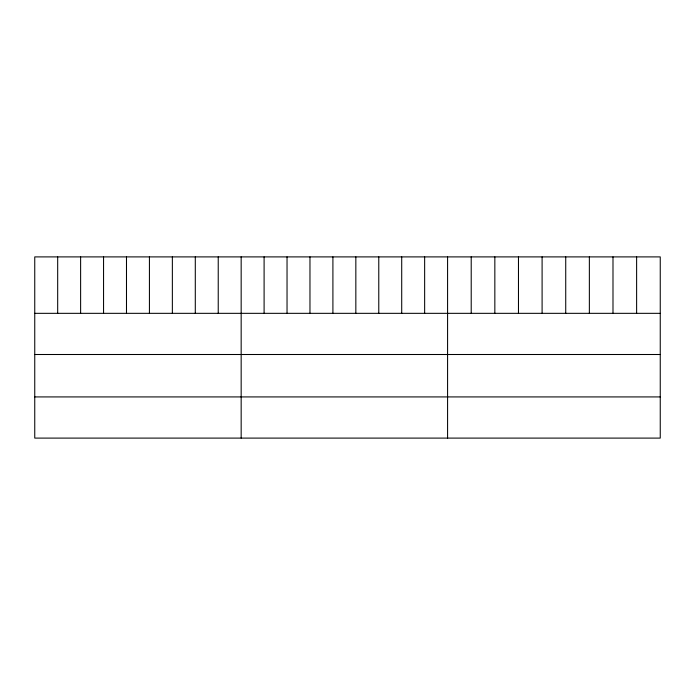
<?xml version="1.0" encoding="UTF-8"?>
<svg xmlns="http://www.w3.org/2000/svg" width="695" height="695" viewBox="0 0 695 695"><rect width="100%" height="100%" fill="white"/><g stroke="black" fill="none" stroke-linecap="round" stroke-linejoin="round"><path stroke-width="1.04" d="M660.25 313.332L660.25 438.102L34.75 438.102L34.75 256.898L660.25 256.898L660.25 313.332L34.75 313.332M34.75 354.502L660.25 354.502M34.75 396.923L660.25 396.923M636.62 256.898L636.62 313.332M612.99 256.898L612.99 313.332M589.36 256.898L589.36 313.332M565.73 256.898L565.73 313.332M542.1 256.898L542.1 313.332M518.47 256.898L518.47 313.332M494.84 256.898L494.84 313.332M471.21 256.898L471.21 313.332M447.58 256.898L447.58 438.102M424.645 256.898L424.645 313.332M401.71 256.898L401.71 313.332M378.775 256.898L378.775 313.332M355.84 256.898L355.84 313.332M332.905 256.898L332.905 313.332M309.97 256.898L309.97 313.332M287.035 256.898L287.035 313.332M264.1 256.898L264.1 313.332M241.165 256.898L241.165 438.102M218.23 256.898L218.23 313.332M195.295 256.898L195.295 313.332M172.36 256.898L172.36 313.332M149.425 256.898L149.425 313.332M126.49 256.898L126.49 313.332M103.555 256.898L103.555 313.332M80.62 256.898L80.62 313.332M57.685 256.898L57.685 313.332"/></g></svg>
